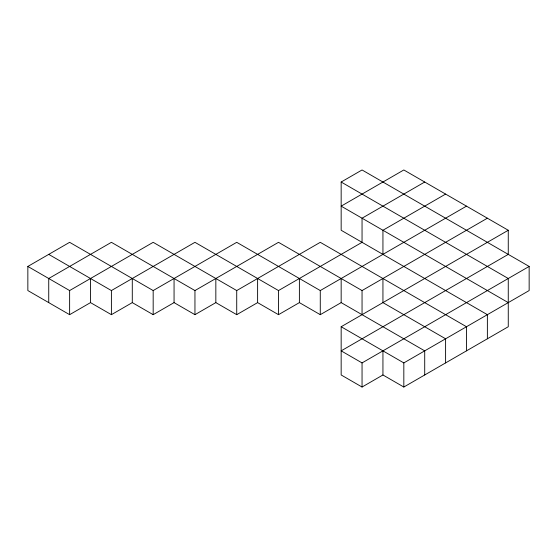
<?xml version="1.0" encoding="UTF-8"?>
<svg xmlns="http://www.w3.org/2000/svg" width="557" height="557" viewBox="0 0 557 557"><rect width="100%" height="100%" fill="white"/><g stroke="black" fill="none" stroke-linecap="round" stroke-linejoin="round"><path stroke-width="0.84" d="M424.713 374.972L424.713 350.854L341.163 302.618L320.275 314.677L299.387 302.618L278.5 314.677L257.613 302.618L236.725 314.677L215.838 302.618L194.95 314.677L174.062 302.618L153.175 314.677L132.287 302.618L111.4 314.677L90.513 302.618L69.625 314.677L27.85 290.559L27.85 266.441L69.625 242.323L153.175 290.559L236.725 242.323L320.275 290.559L466.488 206.146M27.85 266.441L69.625 290.559L153.175 242.323L236.725 290.559L320.275 242.323L466.488 326.736L466.488 350.854M48.738 254.382L111.4 290.559L194.95 242.323L278.5 290.559L362.05 242.323L362.05 218.205L424.713 182.028M341.163 182.028L362.05 169.969L529.15 266.441L529.15 290.559L403.825 362.913L341.163 326.736L341.163 374.972L362.05 387.031L382.938 374.972L403.825 387.031L508.263 326.736L508.263 278.5L341.163 182.028L341.163 230.264L487.375 314.677L487.375 338.795M48.738 302.618L48.738 278.5L111.4 242.323L194.95 290.559L278.5 242.323L362.05 290.559L487.375 218.205M445.6 194.087L382.938 230.264L382.938 254.382M341.163 326.736L508.263 230.264L508.263 254.382L341.163 350.854L362.05 362.913L529.15 266.441M508.263 230.264L403.825 169.969L341.163 206.146L508.263 302.618M445.6 362.913L445.6 338.795L382.938 302.618L382.938 278.5M403.825 362.913L403.825 387.031M382.938 350.854L382.938 374.972M362.05 290.559L362.05 314.677M362.05 362.913L362.05 387.031M341.163 278.5L341.163 302.618M320.275 290.559L320.275 314.677M299.387 278.5L299.387 302.618M278.5 290.559L278.5 314.677M257.613 278.5L257.613 302.618M236.725 290.559L236.725 314.677M215.838 278.5L215.838 302.618M194.95 290.559L194.95 314.677M174.062 278.5L174.062 302.618M153.175 290.559L153.175 314.677M132.287 278.5L132.287 302.618M111.4 290.559L111.4 314.677M90.513 278.5L90.513 302.618M69.625 290.559L69.625 314.677"/></g></svg>
